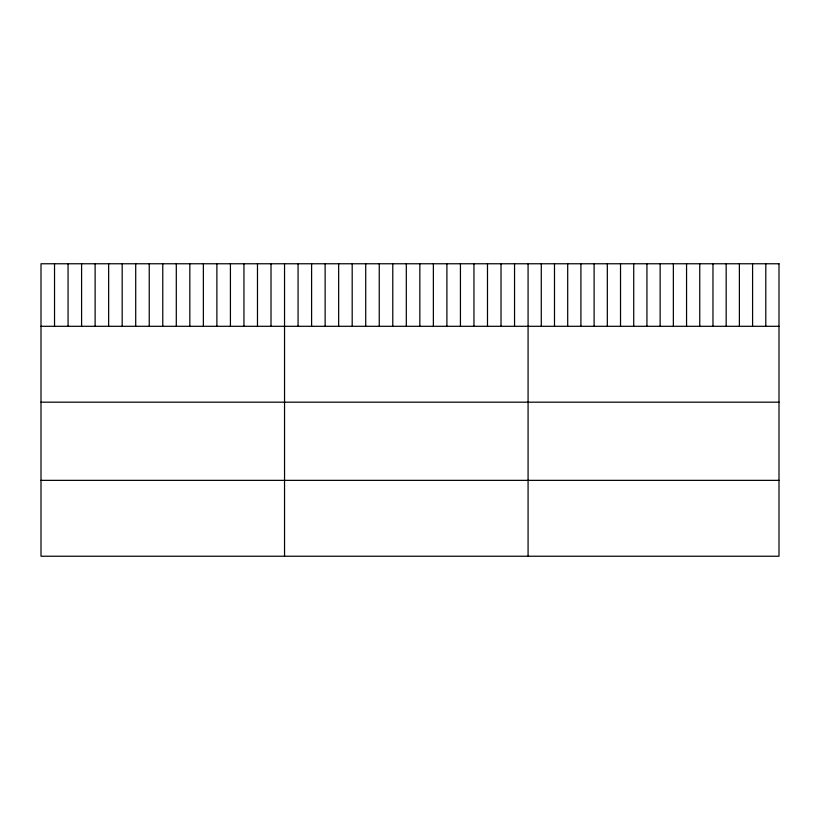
<?xml version="1.0" encoding="UTF-8"?>
<svg xmlns="http://www.w3.org/2000/svg" width="820" height="820" viewBox="0 0 820 820"><rect width="100%" height="100%" fill="white"/><g stroke="black" fill="none" stroke-linecap="round" stroke-linejoin="round"><path stroke-width="1.23" d="M41 326.298L779 326.298M41 402.179L779 402.179M41 480.356L779 480.356M765.798 263.763L765.798 326.298M752.586 263.763L752.586 326.298M739.384 263.763L739.384 326.298M726.171 263.763L726.171 326.298M712.969 263.763L712.969 326.298M699.757 263.763L699.757 326.298M686.555 263.763L686.555 326.298M673.353 263.763L673.353 326.298M660.141 263.763L660.141 326.298M646.939 263.763L646.939 326.298M633.727 263.763L633.727 326.298M620.525 263.763L620.525 326.298M607.323 263.763L607.323 326.298M594.111 263.763L594.111 326.298M580.909 263.763L580.909 326.298M567.696 263.763L567.696 326.298M554.494 263.763L554.494 326.298M541.282 263.763L541.282 326.298M528.08 263.763L528.08 556.237M514.55 263.763L514.55 326.298M501.02 263.763L501.02 326.298M487.49 263.763L487.49 326.298M473.96 263.763L473.96 326.298M460.43 263.763L460.43 326.298M446.9 263.763L446.9 326.298M433.37 263.763L433.37 326.298M419.84 263.763L419.84 326.298M406.31 263.763L406.31 326.298M392.78 263.763L392.78 326.298M379.25 263.763L379.25 326.298M365.72 263.763L365.72 326.298M352.19 263.763L352.19 326.298M338.66 263.763L338.66 326.298M325.13 263.763L325.13 326.298M311.6 263.763L311.6 326.298M298.07 263.763L298.07 326.298M284.54 263.763L284.54 556.237M271.01 263.763L271.01 326.298M257.48 263.763L257.48 326.298M243.95 263.763L243.95 326.298M230.42 263.763L230.42 326.298M216.89 263.763L216.89 326.298M203.36 263.763L203.36 326.298M189.83 263.763L189.83 326.298M176.3 263.763L176.3 326.298M162.77 263.763L162.77 326.298M149.24 263.763L149.24 326.298M135.71 263.763L135.71 326.298M122.18 263.763L122.18 326.298M108.65 263.763L108.65 326.298M95.12 263.763L95.12 326.298M81.59 263.763L81.59 326.298M68.06 263.763L68.06 326.298M54.53 263.763L54.53 326.298M779 263.763L41 263.763L41 556.237L779 556.237L779 263.763"/></g></svg>
